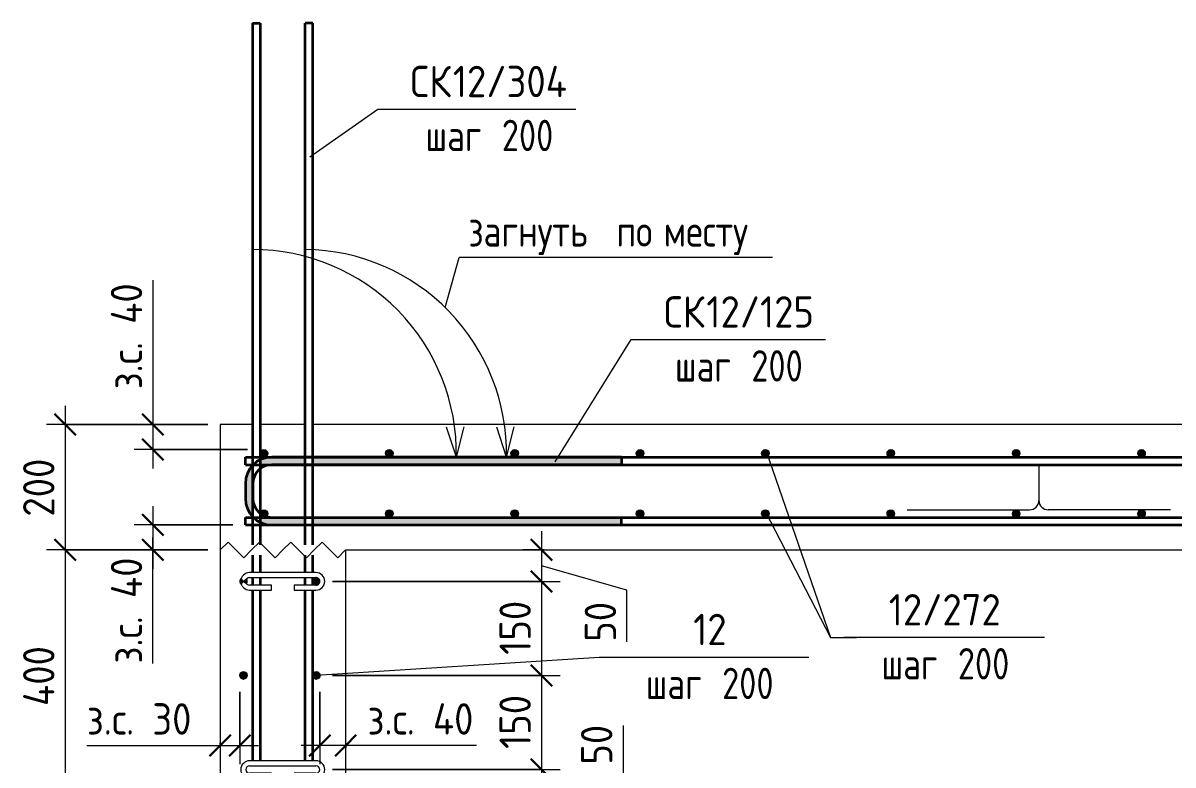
# Model space of a CAD drawing. Header units: millimetres. Extents: x 3129 to 68868, y -1586 to 12682.
# Drawn here: x 44616 to 46451, y -793 to 390 of the extents above; entities that cross this region are included whole.
import ezdxf

# ---------------------------------------------------------------- set-up
doc = ezdxf.new("R2010")
doc.units = ezdxf.units.MM
for name, color, linetype, lineweight in [('AA_Dim', 7, 'Continuous', 9), ('AA_Dim-20', 7, 'Continuous', 9), ('AA_Linii', 7, 'Continuous', 9), ('AA_Oformlenie', 7, 'Continuous', 9), ('AA_Vinoska', 7, 'Continuous', 9), ('AF_Perekritie_Опалубка', 253, 'Continuous', 20), ('AF_Stena_Опалубка', 253, 'Continuous', 18), ('KR_Armatura', 7, 'Continuous', 20), ('KR_Armatura_Tonkie', 7, 'Continuous', 20)]:
    doc.layers.add(name, color=color, linetype=linetype, lineweight=lineweight)
doc.styles.add('GOST Common', font='GOST_Common.ttf', dxfattribs={"width": 0.85, "height": 50})
doc.styles.add('ISOCPEUR_1', font='isocpeur.TTF', dxfattribs={"width": 0.9, "height": 50})
doc.styles.add('ISOCPEUR_2', font='isocpeur.TTF', dxfattribs={"width": 0.8, "height": 50})
doc.dimstyles.new('05_Округл_5мм__прозр__1', dxfattribs={"dimscale": 304.8, "dimtxt": 50.137748, "dimasz": 0.111549, "dimexe": 0.098425, "dimexo": 0.065617, "dimgap": 0.006562, "dimtad": 1, "dimdec": 0, "dimrnd": 5, "dimdsep": 46, "dimtxsty": 'ISOCPEUR_1', "dimblk1": 'OBLIQUE', "dimblk2": 'OBLIQUE', "dimsah": 1, "dimcen": 0.09, "dimdle": 0.098425, "dimazin": 0, "dimtfac": 1, "dimtdec": 4, "dimtix": 1, "dimtmove": 1, "dimatfit": 3, "dimfxl": 1, "dimtvp": 1, "dimtolj": 1, "dimtzin": 0, "dimlwd": 18, "dimlwe": 18, "dimarcsym": 2})
doc.dimstyles.new('05_Округл_5мм__прозр__2', dxfattribs={"dimscale": 304.8, "dimtxt": 50.137748, "dimasz": 0.111549, "dimexe": 0.098425, "dimexo": 0.065617, "dimgap": 0.006562, "dimtad": 1, "dimdec": 0, "dimrnd": 5, "dimdsep": 46, "dimtxsty": 'ISOCPEUR_1', "dimblk1": 'OBLIQUE', "dimblk2": 'OBLIQUE', "dimsah": 1, "dimcen": 0.09, "dimdle": 0.098425, "dimazin": 0, "dimtfac": 1, "dimtdec": 4, "dimtix": 1, "dimtmove": 0, "dimatfit": 3, "dimfxl": 1, "dimtvp": 1, "dimtolj": 1, "dimtzin": 0, "dimlwd": 18, "dimlwe": 18, "dimarcsym": 2})

# ---------------------------------------------------------------- blocks, each defined once
blk = doc.blocks.new('Последовательность узлов - 3мм масшт20 маскировка-V3-Сечение 20')
at = {"layer": 'AA_Oformlenie'}
for p, q in [((28315.061608, -450), (28327.561608, -437.5)), ((28327.561608, -437.5), (28352.561608, -462.5)), ((28365.061608, -450), (28377.561608, -437.5)), ((28377.561608, -437.5), (28402.561608, -462.5)), ((28415.061608, -450), (28427.561608, -437.5)), ((28427.561608, -437.5), (28452.561608, -462.5)), ((28465.061608, -450), (28477.561608, -437.5)), ((28477.561608, -437.5), (28502.561608, -462.5)), ((28365.061608, -450), (28352.561608, -462.5)), ((28415.061608, -450), (28402.561608, -462.5)), ((28465.061608, -450), (28452.561608, -462.5)), ((28515.061608, -450), (28502.561608, -462.5))]:
    blk.add_line(p, q, dxfattribs=at)
blk = doc.blocks.new('079_Шпилька _ЭлУзла_ - d8 А240-4106597-Сечение 20')
at = {"layer": 'AA_Oformlenie'}
for p, q in [((28467.7, -786), (28361.8, -786)), ((28361.8, -794), (28467.7, -794)), ((28396.8, -806), (28361.8, -806)), ((28396.8, -814), (28396.8, -806)), ((28467.7, -806), (28432.7, -806)), ((28432.7, -806), (28432.7, -814)), ((28361.8, -814), (28396.8, -814)), ((28432.7, -814), (28467.7, -814))]:
    blk.add_line(p, q, dxfattribs=at)
for centre, radius, start, end in [((28361.8, -800), 14, 90, 270), ((28467.7, -800), 14, 270, 90), ((28361.8, -800), 6, 90, 270), ((28467.7, -800), 6, 270, 90)]:
    blk.add_arc(centre, radius, start, end, dxfattribs=at)
blk = doc.blocks.new('DIMBLOCK54-Сечение 20')
at = {"layer": 'AA_Dim-20', "lineweight": 18}
for p, q in [((45443.6, -420), (45443.6, -500)), ((45447.7, -450), (45413.6, -450)), ((45443.6, -450), (45447.7, -450)), ((45579.8, -513.8), (45443.6, -475)), ((45110.2, -500), (45473.6, -500)), ((45443.6, -500), (45110.2, -500)), ((45579.8, -596.3), (45579.8, -513.8))]:
    blk.add_line(p, q, dxfattribs=at)
at = {"layer": 'AA_Dim-20', "lineweight": 30}
for p, q in [((45443.6, -450), (45426.6, -433)), ((45443.6, -450), (45460.6, -467)), ((45443.6, -500), (45426.6, -483)), ((45443.6, -500), (45460.6, -517))]:
    blk.add_line(p, q, dxfattribs=at)
at = {"layer": 'AA_Dim-20', "color": 0, "lineweight": 18, "insert": (45512.6, -596.3), "char_height": 50, "width": 74.923, "attachment_point": 1, "rotation": 90, "line_spacing_factor": 1.135194, "style": 'ISOCPEUR_1'}
blk.add_mtext('50', dxfattribs=at)
blk = doc.blocks.new('_Oblique')
at = {"color": 0, "linetype": 'ByBlock', "lineweight": -2}
blk.add_line((-0.5, -0.5), (0.5, 0.5), dxfattribs=at)
blk = doc.blocks.new('DIMBLOCK55-Сечение 20')
at = {"layer": 'AA_Dim-20', "lineweight": 30}
for p, q in [((45443.6, -500), (45426.6, -483)), ((45443.6, -500), (45460.6, -517)), ((45443.6, -650), (45426.6, -633)), ((45443.6, -650), (45460.6, -667))]:
    blk.add_line(p, q, dxfattribs=at)
at = {"layer": 'AA_Dim-20', "lineweight": 18}
for p, q in [((45110.2, -500), (45473.6, -500)), ((45443.6, -500), (45110.2, -500)), ((45443.6, -500), (45443.6, -650)), ((45110.2, -650), (45473.6, -650)), ((45443.6, -650), (45110.2, -650))]:
    blk.add_line(p, q, dxfattribs=at)
at = {"layer": 'AA_Dim-20', "color": 0, "lineweight": 18, "insert": (45376.5, -617.1), "char_height": 50, "width": 101.032, "attachment_point": 1, "rotation": 90, "line_spacing_factor": 1.135194, "style": 'ISOCPEUR_1'}
blk.add_mtext('150', dxfattribs=at)
blk = doc.blocks.new('DIMBLOCK56-Сечение 20')
at = {"layer": 'AA_Dim-20', "lineweight": 30}
for p, q in [((45443.6, -650), (45426.6, -633)), ((45443.6, -650), (45460.6, -667)), ((45443.6, -800), (45426.6, -783)), ((45443.6, -800), (45460.6, -817))]:
    blk.add_line(p, q, dxfattribs=at)
at = {"layer": 'AA_Dim-20', "lineweight": 18}
for p, q in [((45110.2, -650), (45473.6, -650)), ((45443.6, -650), (45110.2, -650)), ((45443.6, -650), (45443.6, -800)), ((45110.2, -800), (45473.6, -800)), ((45443.6, -800), (45110.2, -800))]:
    blk.add_line(p, q, dxfattribs=at)
at = {"layer": 'AA_Dim-20', "color": 0, "lineweight": 18, "insert": (45376.5, -767.1), "char_height": 50, "width": 101.032, "attachment_point": 1, "rotation": 90, "line_spacing_factor": 1.135194, "style": 'ISOCPEUR_1'}
blk.add_mtext('150', dxfattribs=at)
blk = doc.blocks.new('DIMBLOCK57-Сечение 20')
at = {"layer": 'AA_Dim-20', "lineweight": 18}
for p, q in [((45573.7, -729.9), (45573.7, -812.3)), ((45110.2, -800), (45473.6, -800)), ((45443.6, -800), (45110.2, -800)), ((45443.6, -800), (45443.6, -880)), ((45573.7, -812.3), (45443.6, -825)), ((45447.7, -850), (45413.6, -850)), ((45443.6, -850), (45447.7, -850))]:
    blk.add_line(p, q, dxfattribs=at)
at = {"layer": 'AA_Dim-20', "lineweight": 30}
for p, q in [((45443.6, -800), (45426.6, -783)), ((45443.6, -800), (45460.6, -817)), ((45443.6, -850), (45426.6, -833)), ((45443.6, -850), (45460.6, -867))]:
    blk.add_line(p, q, dxfattribs=at)
at = {"layer": 'AA_Dim-20', "color": 0, "lineweight": 18, "insert": (45506.6, -792.3), "char_height": 50, "width": 74.923, "attachment_point": 1, "rotation": 90, "line_spacing_factor": 1.135194, "style": 'ISOCPEUR_1'}
blk.add_mtext('50', dxfattribs=at)
blk = doc.blocks.new('010_Текст с выноской - Текст 2 строки-4082114-Сечение 20')
at = {"layer": 'AA_Vinoska'}
blk.add_line((29196.2, 16), (28696.2, 16), dxfattribs=at)
blk = doc.blocks.new('DIMBLOCK60-Сечение 20')
at = {"layer": 'AA_Dim-20', "lineweight": 18}
for p, q in [((44683.8, -220), (44683.8, -450)), ((44911.2, -250), (44653.8, -250)), ((44683.8, -250), (44911.2, -250)), ((44911.2, -450), (44653.8, -450)), ((44683.8, -450), (44911.2, -450))]:
    blk.add_line(p, q, dxfattribs=at)
at = {"layer": 'AA_Dim-20', "lineweight": 30}
for p, q in [((44683.8, -250), (44666.8, -233)), ((44683.8, -250), (44700.8, -267)), ((44683.8, -450), (44666.8, -433)), ((44683.8, -450), (44700.8, -467))]:
    blk.add_line(p, q, dxfattribs=at)
at = {"layer": 'AA_Dim-20', "color": 0, "lineweight": 18, "insert": (44616.6, -396.8), "char_height": 50, "width": 112.384, "attachment_point": 1, "rotation": 90, "line_spacing_factor": 1.135194, "style": 'ISOCPEUR_1'}
blk.add_mtext('200', dxfattribs=at)
blk = doc.blocks.new('DIMBLOCK61-Сечение 20')
at = {"layer": 'AA_Dim-20', "lineweight": 30}
for p, q in [((44683.8, -450), (44666.8, -433)), ((44683.8, -450), (44700.8, -467)), ((44683.8, -850), (44666.8, -833)), ((44683.8, -850), (44700.8, -867))]:
    blk.add_line(p, q, dxfattribs=at)
at = {"layer": 'AA_Dim-20', "lineweight": 18}
for p, q in [((44911.2, -450), (44653.8, -450)), ((44683.8, -450), (44683.8, -850)), ((44683.8, -450), (44911.2, -450)), ((44912.8, -850), (44653.8, -850)), ((44683.8, -850), (44912.8, -850))]:
    blk.add_line(p, q, dxfattribs=at)
at = {"layer": 'AA_Dim-20', "color": 0, "lineweight": 18, "insert": (44616.6, -698.7), "char_height": 50, "width": 116.925, "attachment_point": 1, "rotation": 90, "line_spacing_factor": 1.135194, "style": 'ISOCPEUR_1'}
blk.add_mtext('400', dxfattribs=at)
blk = doc.blocks.new('DIMBLOCK63-Сечение 20')
at = {"layer": 'AA_Dim-20', "lineweight": 18}
for p, q in [((44823.8, -19.8), (44823.8, -213.9)), ((44823.8, -213.9), (44823.8, -270)), ((44823.8, -220), (44823.8, -320)), ((44911.2, -250), (44793.8, -250)), ((44823.8, -250), (44911.2, -250)), ((44974.8, -290), (44793.8, -290)), ((44823.8, -290), (44974.8, -290))]:
    blk.add_line(p, q, dxfattribs=at)
at = {"layer": 'AA_Dim-20', "lineweight": 30}
for p, q in [((44823.8, -250), (44806.8, -233)), ((44823.8, -250), (44840.8, -267)), ((44823.8, -290), (44806.8, -273)), ((44823.8, -290), (44840.8, -307))]:
    blk.add_line(p, q, dxfattribs=at)
at = {"layer": 'AA_Dim-20', "color": 0, "lineweight": 18, "insert": (44756.6, -193.9), "char_height": 50, "width": 208.876, "attachment_point": 1, "rotation": 90, "line_spacing_factor": 1.135194, "style": 'ISOCPEUR_1'}
blk.add_mtext('з.с. 40', dxfattribs=at)
blk = doc.blocks.new('DIMBLOCK64-Сечение 20')
at = {"layer": 'AA_Dim-20', "lineweight": 18}
for p, q in [((44823.8, -380), (44823.8, -480)), ((44951.2, -410), (44793.8, -410)), ((44823.8, -410), (44951.2, -410)), ((44823.8, -436.9), (44823.8, -430)), ((44823.8, -631), (44823.8, -436.9)), ((44911.2, -450), (44793.8, -450)), ((44823.8, -450), (44911.2, -450))]:
    blk.add_line(p, q, dxfattribs=at)
at = {"layer": 'AA_Dim-20', "lineweight": 30}
for p, q in [((44823.8, -410), (44806.8, -393)), ((44823.8, -410), (44840.8, -427)), ((44823.8, -450), (44806.8, -433)), ((44823.8, -450), (44840.8, -467))]:
    blk.add_line(p, q, dxfattribs=at)
at = {"layer": 'AA_Dim-20', "color": 0, "lineweight": 18, "insert": (44756.6, -631), "char_height": 50, "width": 208.876, "attachment_point": 1, "rotation": 90, "line_spacing_factor": 1.135194, "style": 'ISOCPEUR_1'}
blk.add_mtext('з.с. 40', dxfattribs=at)
blk = doc.blocks.new('DIMBLOCK65-Сечение 20')
at = {"layer": 'AA_Dim-20', "lineweight": 18}
for p, q in [((45090.2, -676), (45090.2, -791.4)), ((45090.2, -761.4), (45090.2, -676)), ((45131.2, -765.4), (45131.2, -731.4)), ((45161.2, -761.4), (45060.2, -761.4)), ((45146, -761.4), (45110.7, -761.4)), ((45131.2, -761.4), (45131.2, -765.4)), ((45340, -761.4), (45146, -761.4))]:
    blk.add_line(p, q, dxfattribs=at)
at = {"layer": 'AA_Dim-20', "lineweight": 30}
for p, q in [((45090.2, -761.4), (45107.2, -744.4)), ((45131.2, -761.4), (45148.2, -744.4)), ((45090.2, -761.4), (45073.2, -778.4)), ((45131.2, -761.4), (45114.2, -778.4))]:
    blk.add_line(p, q, dxfattribs=at)
at = {"layer": 'AA_Dim-20', "color": 0, "lineweight": 18, "insert": (45166, -694.3), "char_height": 50, "width": 208.876, "attachment_point": 1, "line_spacing_factor": 1.135194, "style": 'ISOCPEUR_1'}
blk.add_mtext('з.с. 40', dxfattribs=at)
blk = doc.blocks.new('DIMBLOCK66-Сечение 20')
at = {"layer": 'AA_Dim-20', "lineweight": 18}
for p, q in [((44962.2, -676), (44962.2, -791.4)), ((44962.2, -761.4), (44962.2, -676)), ((44718.3, -761.4), (44908.6, -761.4)), ((44901.2, -761.4), (44992.2, -761.4)), ((44908.6, -761.4), (44946.7, -761.4)), ((44931.2, -757.3), (44931.2, -791.4)), ((44931.2, -761.4), (44931.2, -757.3))]:
    blk.add_line(p, q, dxfattribs=at)
at = {"layer": 'AA_Dim-20', "lineweight": 30}
for p, q in [((44931.2, -761.4), (44948.2, -744.4)), ((44962.2, -761.4), (44979.2, -744.4)), ((44931.2, -761.4), (44914.2, -778.4)), ((44962.2, -761.4), (44945.2, -778.4))]:
    blk.add_line(p, q, dxfattribs=at)
at = {"layer": 'AA_Dim-20', "color": 0, "lineweight": 18, "insert": (44718.3, -694.3), "char_height": 50, "width": 204.335, "attachment_point": 1, "line_spacing_factor": 1.135194, "style": 'ISOCPEUR_1'}
blk.add_mtext('з.с. 30', dxfattribs=at)
blk = doc.blocks.new('042_М_Арматуры - Диам длина поз _ Комментарий-2260297-Сечение 20')
at = {"layer": 'AA_Vinoska'}
blk.add_line((29474.2, -1424), (29794.2, -1424), dxfattribs=at)
blk = doc.blocks.new('042_М_Арматуры - Диам длина поз _ Шаг-2260295-Сечение 20')
at = {"layer": 'AA_Vinoska'}
blk.add_line((28286.3, -1424), (28566.3, -1424), dxfattribs=at)

msp = doc.modelspace()

# ---------------------------------------------------------------- hatches: boundary and pattern name
at = {"layer": 'KR_Armatura'}
h = msp.add_hatch(color=256, dxfattribs=at)
edge = h.paths.add_edge_path()
edge.add_arc((45000.8, -296), 6, 0, 360)
for points in [[(44997.8, -301.2), (45003.8, -301.2), (45006.8, -296), (45003.8, -290.8), (44997.8, -290.8), (44994.8, -296)], [(45197.8, -301.2), (45203.8, -301.2), (45206.8, -296), (45203.8, -290.8), (45197.8, -290.8), (45194.8, -296)], [(45397.8, -301.2), (45403.8, -301.2), (45406.8, -296), (45403.8, -290.8), (45397.8, -290.8), (45394.8, -296)], [(45597.8, -301.2), (45603.8, -301.2), (45606.8, -296), (45603.8, -290.8), (45597.8, -290.8), (45594.8, -296)], [(45797.8, -301.2), (45803.8, -301.2), (45806.8, -296), (45803.8, -290.8), (45797.8, -290.8), (45794.8, -296)], [(45997.8, -301.2), (46003.8, -301.2), (46006.8, -296), (46003.8, -290.8), (45997.8, -290.8), (45994.8, -296)], [(46197.8, -301.2), (46203.8, -301.2), (46206.8, -296), (46203.8, -290.8), (46197.8, -290.8), (46194.8, -296)], [(46397.8, -301.2), (46403.8, -301.2), (46406.8, -296), (46403.8, -290.8), (46397.8, -290.8), (46394.8, -296)], [(44997.8, -397.2), (45003.8, -397.2), (45006.8, -392), (45003.8, -386.8), (44997.8, -386.8), (44994.8, -392)], [(45197.8, -397.2), (45203.8, -397.2), (45206.8, -392), (45203.8, -386.8), (45197.8, -386.8), (45194.8, -392)], [(45397.8, -397.2), (45403.8, -397.2), (45406.8, -392), (45403.8, -386.8), (45397.8, -386.8), (45394.8, -392)], [(45597.8, -397.2), (45603.8, -397.2), (45606.8, -392), (45603.8, -386.8), (45597.8, -386.8), (45594.8, -392)], [(45797.8, -397.2), (45803.8, -397.2), (45806.8, -392), (45803.8, -386.8), (45797.8, -386.8), (45794.8, -392)], [(45997.8, -397.2), (46003.8, -397.2), (46006.8, -392), (46003.8, -386.8), (45997.8, -386.8), (45994.8, -392)], [(46197.8, -397.2), (46203.8, -397.2), (46206.8, -392), (46203.8, -386.8), (46197.8, -386.8), (46194.8, -392)], [(46397.8, -397.2), (46403.8, -397.2), (46406.8, -392), (46403.8, -386.8), (46397.8, -386.8), (46394.8, -392)], [(45084.2, -506), (45084.5, -505.8), (45089, -503), (45089.4, -502.2), (45089.4, -497.9), (45088.7, -496.6), (45084.1, -494.1), (45079, -497), (45079, -503), (45083.9, -505.8)], [(44964.4, -503.8), (44964.3, -503), (44963.9, -500), (44964.2, -496.3), (44963, -497), (44963, -503), (44964.3, -503.8)], [(44972.9, -503.3), (44973.4, -503), (44973.4, -497), (44972.9, -496.7), (44972.7, -497), (44972.1, -498.5), (44971.9, -500), (44972.1, -501.6), (44972.7, -503)], [(44968.2, -656), (44973.4, -653), (44973.4, -647), (44968.2, -644), (44963, -647), (44963, -653), (44967.8, -655.8)], [(45084.2, -656), (45089.4, -653), (45089.4, -647), (45084.2, -644), (45079, -647), (45079, -653), (45083.8, -655.8)]]:
    msp.add_hatch(color=256, dxfattribs=at).paths.add_polyline_path(points)
h = msp.add_hatch(color=256, dxfattribs=at)
edge = h.paths.add_edge_path()
edge.add_arc((45200.8, -296), 6, 0, 360)
h = msp.add_hatch(color=256, dxfattribs=at)
edge = h.paths.add_edge_path()
edge.add_arc((45400.8, -296), 6, 0, 360)
h = msp.add_hatch(color=256, dxfattribs=at)
edge = h.paths.add_edge_path()
edge.add_arc((45600.8, -296), 6, 0, 360)
h = msp.add_hatch(color=256, dxfattribs=at)
edge = h.paths.add_edge_path()
edge.add_arc((45800.8, -296), 6, 0, 360)
h = msp.add_hatch(color=256, dxfattribs=at)
edge = h.paths.add_edge_path()
edge.add_arc((46000.8, -296), 6, 0, 360)
h = msp.add_hatch(color=256, dxfattribs=at)
edge = h.paths.add_edge_path()
edge.add_arc((46200.8, -296), 6, 0, 360)
h = msp.add_hatch(color=256, dxfattribs=at)
edge = h.paths.add_edge_path()
edge.add_arc((46400.8, -296), 6, 0, 360)
h = msp.add_hatch(color=256, dxfattribs=at)
edge = h.paths.add_edge_path()
edge.add_arc((45000.8, -392), 6, 0, 360)
h = msp.add_hatch(color=256, dxfattribs=at)
edge = h.paths.add_edge_path()
edge.add_arc((45200.8, -392), 6, 0, 360)
h = msp.add_hatch(color=256, dxfattribs=at)
edge = h.paths.add_edge_path()
edge.add_arc((45400.8, -392), 6, 0, 360)
h = msp.add_hatch(color=256, dxfattribs=at)
edge = h.paths.add_edge_path()
edge.add_arc((45600.8, -392), 6, 0, 360)
h = msp.add_hatch(color=256, dxfattribs=at)
edge = h.paths.add_edge_path()
edge.add_arc((45800.8, -392), 6, 0, 360)
h = msp.add_hatch(color=256, dxfattribs=at)
edge = h.paths.add_edge_path()
edge.add_arc((46000.8, -392), 6, 0, 360)
h = msp.add_hatch(color=256, dxfattribs=at)
edge = h.paths.add_edge_path()
edge.add_arc((46200.8, -392), 6, 0, 360)
h = msp.add_hatch(color=256, dxfattribs=at)
edge = h.paths.add_edge_path()
edge.add_arc((46400.8, -392), 6, 0, 360)
h = msp.add_hatch(color=256, dxfattribs=at)
edge = h.paths.add_edge_path()
edge.add_arc((45084.2, -500), 6, 91.3256, 269.8374)
edge.add_line((45084.2, -506), (45084.2, -500))
edge.add_line((45084.2, -500), (45084, -494))
h = msp.add_hatch(color=256, dxfattribs=at)
edge = h.paths.add_edge_path()
edge.add_arc((45084.2, -500), 6, 37.7624, 87.8913)
edge.add_line((45084.4, -494), (45084.2, -500))
edge.add_line((45084.2, -500), (45088.9, -496.3))
h = msp.add_hatch(color=256, dxfattribs=at)
edge = h.paths.add_edge_path()
edge.add_arc((44968.2, -500), 6, 133.0226, 226.5285)
edge.add_line((44964.1, -504.4), (44968.2, -500))
edge.add_line((44968.2, -500), (44964.1, -495.6))
h = msp.add_hatch(color=256, dxfattribs=at)
edge = h.paths.add_edge_path()
edge.add_arc((44968.2, -500), 6, 324.1524, 395.4091)
edge.add_line((44973.1, -496.5), (44968.2, -500))
edge.add_line((44968.2, -500), (44973, -503.5))
h = msp.add_hatch(color=256, dxfattribs=at)
edge = h.paths.add_edge_path()
edge.add_arc((45084.2, -500), 6, 338.0211, 381.2648)
edge.add_line((45089.8, -497.8), (45084.2, -500))
edge.add_line((45084.2, -500), (45089.7, -502.2))
h = msp.add_hatch(color=256, dxfattribs=at)
edge = h.paths.add_edge_path()
edge.add_arc((45084.2, -500), 6, 270.2586, 323.3735)
edge.add_line((45089, -503.6), (45084.2, -500))
edge.add_line((45084.2, -500), (45084.2, -506))
h = msp.add_hatch(color=256, dxfattribs=at)
edge = h.paths.add_edge_path()
edge.add_arc((44968.2, -650), 6, 0, 360)
h = msp.add_hatch(color=256, dxfattribs=at)
edge = h.paths.add_edge_path()
edge.add_arc((45084.2, -650), 6, 0, 360)
at = {"layer": 'KR_Armatura_Tonkie'}
h = msp.add_hatch(color=256, dxfattribs=at)
h.paths.add_polyline_path([(44972.6, -344), (44982.8, -344), (44982.8, -315.2), (44976.8, -323), (44972.6, -333.1), (44971.2, -344)])
h.paths.add_polyline_path([(44994.8, -320.6), (44998.2, -318), (45005.4, -315), (45013.2, -314), (45013.2, -302), (45002.3, -303.4), (44994.8, -306.5), (44994.8, -318)])
h = msp.add_hatch(color=256, dxfattribs=at)
h.paths.add_polyline_path([(45571.2, -314), (45571.2, -302), (45078.8, -302), (45078.8, -314)])
h.paths.add_polyline_path([(45066.8, -314), (45066.8, -302), (45013.2, -302), (45013.2, -314)])
msp.add_hatch(color=256, dxfattribs=at).paths.add_polyline_path([(44982.8, -368), (44982.8, -344), (44971.2, -344), (44971.2, -368)])
h = msp.add_hatch(color=256, dxfattribs=at)
h.paths.add_polyline_path([(45013.2, -410), (45013.2, -398), (45005.4, -397), (44998.2, -394), (44994.8, -391.4), (44994.8, -405.5), (45002.3, -408.6), (45005.4, -409)])
h.paths.add_polyline_path([(44982.8, -396.8), (44982.8, -368), (44971.2, -368), (44972.6, -378.9), (44976.8, -389)])
h = msp.add_hatch(color=256, dxfattribs=at)
h.paths.add_polyline_path([(45066.8, -410), (45066.8, -398), (45013.2, -398), (45013.2, -410)])
h.paths.add_polyline_path([(45571.2, -410), (45571.2, -398), (45078.8, -398), (45078.8, -410)])

# ---------------------------------------------------------------- linework, layer by layer
at = {"layer": 'AA_Linii', "lineweight": 20}
for p, q in [((45307.8, -302), (45292.3, -254.4)), ((45307.8, -302), (45320, -253.5)), ((45387.8, -302), (45372.3, -254.4)), ((45387.8, -302), (45400, -253.5)), ((46237.1, -314), (46237.1, -371)), ((46027.1, -386), (46222.1, -386)), ((46447.1, -386), (46252.1, -386))]:
    msp.add_line(p, q, dxfattribs=at)
for centre, radius, start, end in [((44982.8, -296), 325, 358.9422, 90), ((45062.8, -296), 325, 358.9422, 89.2948), ((46222.1, -371), 15, 270, 0), ((46252.1, -371), 15, 180, 270)]:
    msp.add_arc(centre, radius, start, end, dxfattribs=at)
at = {"layer": 'AA_Vinoska'}
for p, q in [((45073.8, 176.5), (45182.4, 252.7)), ((45182.4, 252.7), (45218.5, 252.7)), ((45290, -63.3), (45312.3, 16)), ((45465.3, -309.4), (45586.6, -114.5)), ((45586.6, -114.5), (45616.5, -114.5)), ((45802, -292.5), (45904.4, -589.3)), ((45800.9, -389.1), (45904.4, -589.3)), ((45904.4, -589.3), (45926, -589.3)), ((45904.4, -589.3), (45946, -589.3)), ((45084.3, -649.5), (45535.5, -620.7)), ((45535.5, -620.7), (45549.8, -620.7))]:
    msp.add_line(p, q, dxfattribs=at)
at = {"layer": 'AF_Perekritie_Опалубка'}
for p, q in [((44982.8, -250), (44931.2, -250)), ((44931.2, -250), (44931.2, -450)), ((45066.8, -250), (44994.8, -250)), ((46691.2, -250), (45078.8, -250)), ((45131.2, -450), (46691.2, -450))]:
    msp.add_line(p, q, dxfattribs=at)
at = {"layer": 'AF_Stena_Опалубка', "lineweight": 20}
for p, q in [((44931.2, -450), (44931.2, -850)), ((45131.2, -850), (45131.2, -450))]:
    msp.add_line(p, q, dxfattribs=at)
at = {"layer": 'KR_Armatura'}
for p, q in [((44997.8, -290.8), (44994.8, -296)), ((45003.8, -290.8), (44997.8, -290.8)), ((45006.8, -296), (45003.8, -290.8)), ((45197.8, -290.8), (45194.8, -296)), ((45203.8, -290.8), (45197.8, -290.8)), ((45206.8, -296), (45203.8, -290.8)), ((45397.8, -290.8), (45394.8, -296)), ((45403.8, -290.8), (45397.8, -290.8)), ((45406.8, -296), (45403.8, -290.8)), ((45597.8, -290.8), (45594.8, -296)), ((45603.8, -290.8), (45597.8, -290.8)), ((45606.8, -296), (45603.8, -290.8)), ((45797.8, -290.8), (45794.8, -296)), ((45803.8, -290.8), (45797.8, -290.8)), ((45806.8, -296), (45803.8, -290.8)), ((45997.8, -290.8), (45994.8, -296)), ((46003.8, -290.8), (45997.8, -290.8)), ((46006.8, -296), (46003.8, -290.8)), ((46197.8, -290.8), (46194.8, -296)), ((46203.8, -290.8), (46197.8, -290.8)), ((46206.8, -296), (46203.8, -290.8)), ((46397.8, -290.8), (46394.8, -296)), ((46403.8, -290.8), (46397.8, -290.8)), ((46406.8, -296), (46403.8, -290.8)), ((44994.8, -296), (44997.8, -301.2)), ((44997.8, -301.2), (45003.8, -301.2)), ((45003.8, -301.2), (45006.8, -296)), ((45194.8, -296), (45197.8, -301.2)), ((45197.8, -301.2), (45203.8, -301.2)), ((45203.8, -301.2), (45206.8, -296)), ((45394.8, -296), (45397.8, -301.2)), ((45397.8, -301.2), (45403.8, -301.2)), ((45403.8, -301.2), (45406.8, -296)), ((45594.8, -296), (45597.8, -301.2)), ((45597.8, -301.2), (45603.8, -301.2)), ((45603.8, -301.2), (45606.8, -296)), ((45794.8, -296), (45797.8, -301.2)), ((45797.8, -301.2), (45803.8, -301.2)), ((45803.8, -301.2), (45806.8, -296)), ((45994.8, -296), (45997.8, -301.2)), ((45997.8, -301.2), (46003.8, -301.2)), ((46003.8, -301.2), (46006.8, -296)), ((46194.8, -296), (46197.8, -301.2)), ((46197.8, -301.2), (46203.8, -301.2)), ((46203.8, -301.2), (46206.8, -296)), ((46394.8, -296), (46397.8, -301.2)), ((46397.8, -301.2), (46403.8, -301.2)), ((46403.8, -301.2), (46406.8, -296)), ((44997.8, -386.8), (44994.8, -392)), ((44994.8, -392), (44997.8, -397.2)), ((45003.8, -386.8), (44997.8, -386.8)), ((44997.8, -397.2), (45003.8, -397.2)), ((45006.8, -392), (45003.8, -386.8)), ((45003.8, -397.2), (45006.8, -392)), ((45197.8, -386.8), (45194.8, -392)), ((45194.8, -392), (45197.8, -397.2)), ((45203.8, -386.8), (45197.8, -386.8)), ((45197.8, -397.2), (45203.8, -397.2)), ((45206.8, -392), (45203.8, -386.8)), ((45203.8, -397.2), (45206.8, -392)), ((45397.8, -386.8), (45394.8, -392)), ((45394.8, -392), (45397.8, -397.2)), ((45403.8, -386.8), (45397.8, -386.8)), ((45397.8, -397.2), (45403.8, -397.2)), ((45406.8, -392), (45403.8, -386.8)), ((45403.8, -397.2), (45406.8, -392)), ((45597.8, -386.8), (45594.8, -392)), ((45594.8, -392), (45597.8, -397.2)), ((45603.8, -386.8), (45597.8, -386.8)), ((45597.8, -397.2), (45603.8, -397.2)), ((45606.8, -392), (45603.8, -386.8)), ((45603.8, -397.2), (45606.8, -392)), ((45797.8, -386.8), (45794.8, -392)), ((45794.8, -392), (45797.8, -397.2)), ((45803.8, -386.8), (45797.8, -386.8)), ((45797.8, -397.2), (45803.8, -397.2)), ((45806.8, -392), (45803.8, -386.8)), ((45803.8, -397.2), (45806.8, -392)), ((45997.8, -386.8), (45994.8, -392)), ((45994.8, -392), (45997.8, -397.2)), ((46003.8, -386.8), (45997.8, -386.8)), ((45997.8, -397.2), (46003.8, -397.2)), ((46006.8, -392), (46003.8, -386.8)), ((46003.8, -397.2), (46006.8, -392)), ((46197.8, -386.8), (46194.8, -392)), ((46194.8, -392), (46197.8, -397.2)), ((46203.8, -386.8), (46197.8, -386.8)), ((46197.8, -397.2), (46203.8, -397.2)), ((46206.8, -392), (46203.8, -386.8)), ((46203.8, -397.2), (46206.8, -392)), ((46397.8, -386.8), (46394.8, -392)), ((46394.8, -392), (46397.8, -397.2)), ((46403.8, -386.8), (46397.8, -386.8)), ((46397.8, -397.2), (46403.8, -397.2)), ((46406.8, -392), (46403.8, -386.8)), ((46403.8, -397.2), (46406.8, -392)), ((45084.1, -494.1), (45079, -497)), ((45084.2, -500), (45084, -494)), ((45088.7, -496.6), (45084.1, -494.1)), ((45084.4, -494), (45084.2, -500)), ((44964.2, -496.3), (44963, -497)), ((44963, -497), (44963, -503)), ((44963, -503), (44964.3, -503.8)), ((44963.9, -500), (44964.2, -496.3)), ((44964.3, -503), (44963.9, -500)), ((44968.2, -500), (44964.1, -495.6)), ((44964.1, -504.4), (44968.2, -500)), ((44964.4, -503.8), (44964.3, -503)), ((44964.3, -503.8), (44964.4, -503.8)), ((44973.1, -496.5), (44968.2, -500)), ((44968.2, -500), (44973, -503.5)), ((44972.1, -498.5), (44971.9, -500)), ((44971.9, -500), (44972.1, -501.6)), ((44972.7, -497), (44972.1, -498.5)), ((44972.1, -501.6), (44972.7, -503)), ((44972.9, -496.7), (44972.7, -497)), ((44972.7, -503), (44972.9, -503.3)), ((44973.4, -497), (44972.9, -496.7)), ((44972.9, -503.3), (44973.4, -503)), ((44973.4, -503), (44973.4, -497)), ((45079, -497), (45079, -503)), ((45079, -503), (45083.9, -505.8)), ((45083.9, -505.8), (45084.2, -506)), ((45084.2, -500), (45088.9, -496.3)), ((45089.8, -497.8), (45084.2, -500)), ((45084.2, -506), (45084.2, -500)), ((45089, -503.6), (45084.2, -500)), ((45084.2, -500), (45084.2, -506)), ((45084.2, -500), (45089.7, -502.2)), ((45084.2, -506), (45084.5, -505.8)), ((45084.5, -505.8), (45089, -503)), ((45089.4, -497.9), (45088.7, -496.6)), ((45089, -503), (45089.4, -502.2)), ((45089.4, -502.2), (45089.4, -497.9)), ((44968.2, -644), (44963, -647)), ((44963, -647), (44963, -653)), ((44963, -653), (44967.8, -655.8)), ((44967.8, -655.8), (44968.2, -656)), ((44973.4, -647), (44968.2, -644)), ((44968.2, -656), (44973.4, -653)), ((44973.4, -653), (44973.4, -647)), ((45084.2, -644), (45079, -647)), ((45079, -647), (45079, -653)), ((45079, -653), (45083.8, -655.8)), ((45083.8, -655.8), (45084.2, -656)), ((45089.4, -647), (45084.2, -644)), ((45084.2, -656), (45089.4, -653)), ((45089.4, -653), (45089.4, -647))]:
    msp.add_line(p, q, dxfattribs=at)
for centre in [(45000.8, -296), (45200.8, -296), (45400.8, -296), (45600.8, -296), (45800.8, -296), (46000.8, -296), (46200.8, -296), (46400.8, -296), (45000.8, -392), (45200.8, -392), (45400.8, -392), (45600.8, -392), (45800.8, -392), (46000.8, -392), (46200.8, -392), (46400.8, -392), (44968.2, -650), (45084.2, -650)]:
    msp.add_circle(centre, 6, dxfattribs=at)
for centre, start, end in [((45084.2, -500), 91.3256, 269.8374), ((45084.2, -500), 37.7624, 87.8913), ((44968.2, -500), 133.0226, 226.5285), ((44968.2, -500), 324.1524, 35.4091), ((45084.2, -500), 270.2586, 323.3735), ((45084.2, -500), 338.0211, 21.2648)]:
    msp.add_arc(centre, 6, start, end, dxfattribs=at)
at = {"layer": 'KR_Armatura_Tonkie', "lineweight": 35}
for p, q in [((44982.8, 390), (44982.8, -442)), ((44982.8, 390), (44994.8, 390)), ((44994.8, 390), (44994.8, -442)), ((45078.8, 390), (45066.8, 390)), ((45066.8, -442), (45066.8, 390)), ((45078.8, -442), (45078.8, 390)), ((44971.2, -302), (46691.7, -302)), ((44971.2, -314), (44971.2, -302)), ((45571.2, -302), (45013.2, -302)), ((45571.2, -302), (45571.2, -314)), ((44971.2, -314), (46691.7, -314)), ((45571.2, -314), (45013.2, -314)), ((44971.2, -344), (44971.2, -368)), ((44983.2, -344), (44983.2, -368)), ((44971.2, -398), (46694.1, -398)), ((44971.2, -410), (44971.2, -398)), ((45013.2, -398), (45571.2, -398)), ((45571.2, -410), (45571.2, -398)), ((44971.2, -410), (46694.1, -410)), ((45013.2, -410), (45571.2, -410)), ((44982.8, -458), (44982.8, -486)), ((44994.8, -458), (44994.8, -486)), ((45066.8, -486), (45066.8, -458)), ((45078.8, -486), (45078.8, -458)), ((44982.8, -494), (44982.8, -506)), ((44994.8, -494), (44994.8, -506)), ((45066.8, -506), (45066.8, -494)), ((45078.8, -506), (45078.8, -494)), ((44982.8, -514), (44982.8, -786)), ((44994.8, -514), (44994.8, -786)), ((45066.8, -786), (45066.8, -514)), ((45078.8, -786), (45078.8, -514))]:
    msp.add_line(p, q, dxfattribs=at)
for centre, radius, start, end in [((45013.2, -344), 42, 90, 180), ((45013.2, -344), 30, 90, 180), ((45013.2, -368), 42, 180, 270), ((45013.2, -368), 30, 180, 270)]:
    msp.add_arc(centre, radius, start, end, dxfattribs=at)

# ---------------------------------------------------------------- block references
at = {"layer": 'AA_Oformlenie'}
for name, p in [('Последовательность узлов - 3мм масшт20 маскировка-V3-Сечение 20', (16616.1, 0)), ('079_Шпилька _ЭлУзла_ - d8 А240-4106597-Сечение 20', (16616.1, 300)), ('079_Шпилька _ЭлУзла_ - d8 А240-4106597-Сечение 20', (16616.1, 0))]:
    msp.add_blockref(name, p, dxfattribs=at)
at = {"layer": 'AA_Vinoska'}
for name, p in [('042_М_Арматуры - Диам длина поз _ Шаг-2260295-Сечение 20', (16932.2, 1676.8)), ('010_Текст с выноской - Текст 2 строки-4082114-Сечение 20', (16616.1, 0)), ('042_М_Арматуры - Диам длина поз _ Шаг-2260295-Сечение 20', (17330.2, 1309.6)), ('042_М_Арматуры - Диам длина поз _ Комментарий-2260297-Сечение 20', (16451.7, 834.8)), ('042_М_Арматуры - Диам длина поз _ Шаг-2260295-Сечение 20', (17659.7, 834.8)), ('042_М_Арматуры - Диам длина поз _ Комментарий-2260297-Сечение 20', (16075.6, 803.3))]:
    msp.add_blockref(name, p, dxfattribs=at)

# ---------------------------------------------------------------- texts
at = {"layer": 'AA_Vinoska', "char_height": 50, "attachment_point": 1}
for s, insert, width, style in [('СК', (45234.3, 321.8), 82.253, 'ISOCPEUR_1'), ('12/304', (45302.2, 321.8), 226.557, 'ISOCPEUR_1'), ('шаг', (45258.5, 235.8), 116.726, 'ISOCPEUR_2'), (' 200', (45354.8, 235.8), 133.401, 'ISOCPEUR_2'), ('загнуть', (45327, 83.6), 268.485, 'GOST Common'), ('\\fGOST Common|b0|i0|c204|p34|;\\W.85; ', (45548.5, 83.6), 17.717, 'GOST Common'), ('\\fGOST Common|b0|i0|c204|p34|;\\W.85; ', (45623.9, 83.6), 17.717, 'GOST Common'), ('по', (45563.1, 83.6), 73.595, 'GOST Common'), ('месту', (45638.5, 83.6), 192.164, 'GOST Common'), ('СК', (45638.8, -45.5), 82.253, 'ISOCPEUR_1'), ('12/125', (45706.6, -45.5), 210.683, 'ISOCPEUR_1'), ('шаг', (45656.5, -131.5), 116.726, 'ISOCPEUR_2'), (' 200', (45752.8, -131.5), 133.401, 'ISOCPEUR_2'), ('12/272', (45997.5, -520.3), 222.228, 'ISOCPEUR_1'), ('12/272', (45997.5, -520.3), 222.228, 'ISOCPEUR_1'), ('12', (45685.6, -551.7), 66.38, 'ISOCPEUR_1'), ('шаг', (45986, -606.3), 116.726, 'ISOCPEUR_2'), (' 200', (46082.3, -606.3), 133.401, 'ISOCPEUR_2'), (' 200', (45706.2, -637.7), 133.401, 'ISOCPEUR_2'), ('шаг', (45609.9, -637.7), 116.726, 'ISOCPEUR_2')]:
    msp.add_mtext(s, dxfattribs=dict(at, insert=insert, width=width, style=style))

# ---------------------------------------------------------------- dimensions: what is measured, and where the dimension line sits
at = {"layer": 'AA_Dim', "lineweight": 18}
for base, p1, p2, override, picture, middle in [((44823.8, -290), (44931.2, -250), (44994.8, -290), {"dimpost": 'з.с. <>', "dimfxl": 75.157535}, 'DIMBLOCK63-Сечение 20', (44790, -89.4)), ((44823.8, -450), (44971.2, -410), (44931.2, -450), {"dimpost": 'з.с. <>', "dimfxl": 56.568542}, 'DIMBLOCK64-Сечение 20', (44790, -526.5)), ((45443.6, -500), (45467.7, -450), (45090.2, -500), {"dimpost": '<>', "dimfxl": 380.780103}, 'DIMBLOCK54-Сечение 20', (45546, -558.8)), ((45443.6, -850), (45090.2, -800), (45467.7, -850), {"dimpost": '<>', "dimfxl": 380.780103}, 'DIMBLOCK57-Сечение 20', (45539.9, -754.9))]:
    dim = msp.add_linear_dim(base=base, p1=p1, p2=p2, angle=90, dimstyle='05_Округл_5мм__прозр__1', override=override, dxfattribs=at)
    dim.commit()
    dim.dimension.update_dxf_attribs({"geometry": picture, "text_midpoint": middle, "dimtype": 160, "text_rotation": 90})
for base, p1, p2, override, picture, middle in [((44683.8, -450), (44931.2, -250), (44931.2, -450), {"dimpost": '<>', "dimfxl": 200}, 'DIMBLOCK60-Сечение 20', (44656.8, -350)), ((44683.8, -850), (44931.2, -450), (44932.8, -850), {"dimpost": '<>', "dimfxl": 400.003317}, 'DIMBLOCK61-Сечение 20', (44656.8, -650)), ((45443.6, -650), (45090.2, -500), (45090.2, -650), {"dimpost": '<>', "dimfxl": 150}, 'DIMBLOCK55-Сечение 20', (45416.6, -575)), ((45443.6, -800), (45090.2, -650), (45090.2, -800), {"dimpost": '<>', "dimfxl": 150}, 'DIMBLOCK56-Сечение 20', (45416.6, -725))]:
    dim = msp.add_linear_dim(base=base, p1=p1, p2=p2, angle=90, dimstyle='05_Округл_5мм__прозр__2', override=override, dxfattribs=at)
    dim.commit()
    dim.dimension.update_dxf_attribs({"geometry": picture, "text_midpoint": middle})
for base, p1, p2, override, picture, middle in [((44962.2, -761.4), (44931.2, -737.3), (44962.2, -656), {"dimpost": 'з.с. <>', "dimfxl": 87.054884}, 'DIMBLOCK66-Сечение 20', (44820.5, -727.6)), ((45090.2, -761.4), (45131.2, -785.4), (45090.2, -656), {"dimpost": 'з.с. <>', "dimfxl": 135.770174}, 'DIMBLOCK65-Сечение 20', (45270.4, -727.6))]:
    dim = msp.add_linear_dim(base=base, p1=p1, p2=p2, dimstyle='05_Округл_5мм__прозр__1', override=override, dxfattribs=at)
    dim.commit()
    dim.dimension.update_dxf_attribs({"geometry": picture, "text_midpoint": middle, "dimtype": 160})

doc.saveas('drawing.dxf')
